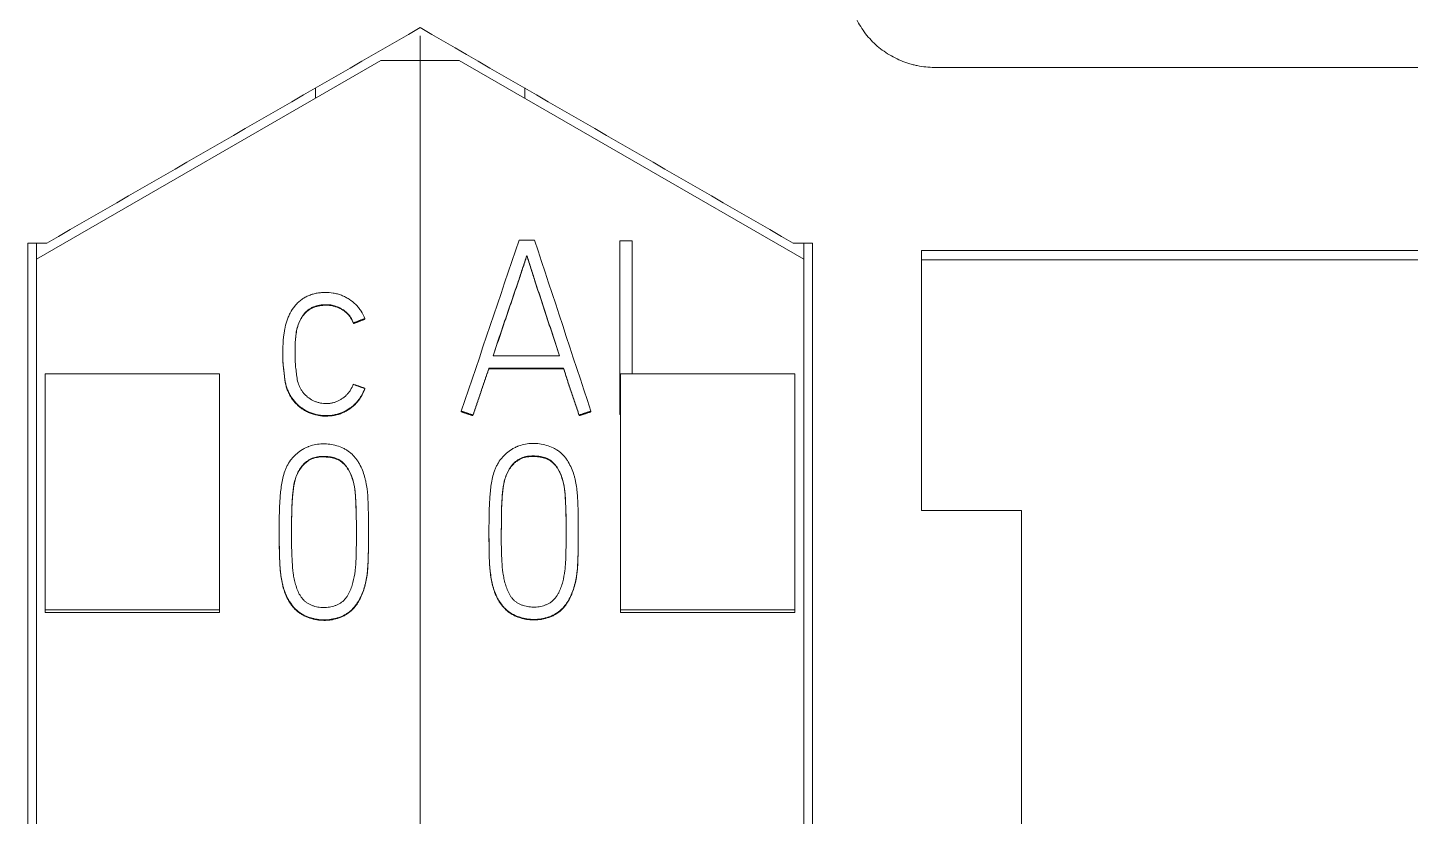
# Model space of a CAD drawing. Header units: millimetres. Extents: x 4137 to 6698, y 1400 to 3585.
# Drawn here: x 5454.95 to 5470.81, y 3351.79 to 3360.83 of the extents above; entities that cross this region are included whole.
import ezdxf

# ---------------------------------------------------------------- set-up
doc = ezdxf.new("R2010")
doc.units = ezdxf.units.MM
doc.layers.add('000-PI-Oprema', color=30, linetype='Continuous', lineweight=5)

msp = doc.modelspace()

# ---------------------------------------------------------------- linework, layer by layer
at = {"layer": '000-PI-Oprema', "color": 0, "linetype": 'ByBlock', "lineweight": 0}
for p, q in [((5459.448, 3360.739), (5459.448, 3360.459)), ((5459.448, 3360.739), (5459.448, 3360.459)), ((5455.048, 3358.178), (5458.998, 3360.459)), ((5459.448, 3360.459), (5458.998, 3360.459)), ((5459.448, 3360.459), (5459.448, 3247.041)), ((5459.898, 3360.459), (5459.448, 3360.459)), ((5459.448, 3360.459), (5459.448, 3247.041)), ((5459.898, 3360.459), (5463.848, 3358.178)), ((5465.347, 3360.378), (5488.348, 3360.378)), ((5458.248, 3360.026), (5458.248, 3360.143)), ((5460.648, 3360.026), (5460.648, 3360.143)), ((5454.948, 3358.364), (5455.169, 3358.364)), ((5455.169, 3358.364), (5454.948, 3358.364)), ((5455.048, 3358.364), (5455.048, 3358.178)), ((5460.584, 3358.398), (5460.762, 3358.398)), ((5461.741, 3356.406), (5461.741, 3358.39)), ((5461.741, 3358.39), (5461.88, 3358.39)), ((5461.88, 3358.39), (5461.88, 3356.864)), ((5463.948, 3358.364), (5463.726, 3358.364)), ((5463.948, 3358.364), (5463.726, 3358.364)), ((5463.848, 3358.364), (5463.848, 3358.178)), ((5465.198, 3355.298), (5465.198, 3358.278)), ((5473.348, 3358.278), (5465.198, 3358.278)), ((5455.048, 3249.363), (5455.048, 3358.178)), ((5460.673, 3358.222), (5460.673, 3358.215)), ((5463.848, 3358.178), (5463.848, 3249.363)), ((5473.348, 3358.172), (5465.198, 3358.172)), ((5458.815, 3357.498), (5458.815, 3357.492)), ((5458.685, 3357.448), (5458.685, 3357.442)), ((5457.875, 3357.119), (5457.875, 3357.113)), ((5460.285, 3357.071), (5461.048, 3357.071)), ((5455.148, 3354.161), (5455.148, 3356.864)), ((5455.148, 3356.864), (5457.148, 3356.864)), ((5457.148, 3354.161), (5457.148, 3356.864)), ((5460.238, 3356.93), (5460.238, 3356.924)), ((5461.095, 3356.93), (5460.238, 3356.93)), ((5460.238, 3356.924), (5461.095, 3356.924)), ((5461.095, 3356.93), (5461.095, 3356.924)), ((5461.748, 3354.161), (5461.748, 3356.864)), ((5463.748, 3356.864), (5461.748, 3356.864)), ((5463.748, 3354.161), (5463.748, 3356.864)), ((5458.815, 3356.698), (5458.815, 3356.692)), ((5459.921, 3356.436), (5459.921, 3356.43)), ((5460.055, 3356.392), (5460.055, 3356.386)), ((5461.272, 3356.392), (5461.272, 3356.386)), ((5461.408, 3356.436), (5461.408, 3356.43)), ((5461.741, 3356.406), (5461.741, 3356.4)), ((5461.748, 3356.406), (5461.741, 3356.406)), ((5461.741, 3356.4), (5461.748, 3356.4)), ((5466.348, 3355.298), (5465.198, 3355.298)), ((5457.833, 3355.065), (5457.833, 3355.059)), ((5458.857, 3355.017), (5458.857, 3355.023)), ((5460.238, 3355.07), (5460.238, 3355.064)), ((5461.262, 3355.022), (5461.262, 3355.028)), ((5455.148, 3354.127), (5455.148, 3354.161)), ((5455.148, 3354.161), (5457.148, 3354.161)), ((5457.148, 3354.127), (5457.148, 3354.161)), ((5461.748, 3354.127), (5461.748, 3354.161)), ((5463.748, 3354.161), (5461.748, 3354.161)), ((5463.748, 3354.127), (5463.748, 3354.161)), ((5455.148, 3354.127), (5457.148, 3354.127)), ((5463.748, 3354.127), (5461.748, 3354.127))]:
    msp.add_line(p, q, dxfattribs=at)
at = {"layer": '000-PI-Oprema', "color": 7, "linetype": 'Continuous', "lineweight": 13}
for centre, major_axis, ratio, start_param, end_param in [((5441.565, 3239.316), (337.753, 1006.406), 0.018824, 1.458513, 1.460476), ((5479.018, 3241.165), (-326.682, 998.393), 0.018302, 4.822113, 4.824092)]:
    msp.add_ellipse(centre, major_axis=major_axis, ratio=ratio, start_param=start_param, end_param=end_param, dxfattribs=at)
at = {"layer": '000-PI-Oprema', "color": 0, "linetype": 'ByBlock', "lineweight": 0}
for points, knots in [([(5464.348, 3361.378), (5464.348, 3361.312), (5464.354, 3361.248), (5464.374, 3361.152), (5464.382, 3361.121), (5464.401, 3361.058), (5464.412, 3361.027), (5464.449, 3360.937), (5464.48, 3360.879), (5464.533, 3360.798), (5464.553, 3360.771), (5464.594, 3360.72), (5464.616, 3360.696), (5464.685, 3360.626), (5464.735, 3360.585), (5464.817, 3360.531), (5464.846, 3360.514), (5464.904, 3360.483), (5464.963, 3360.455), (5465.024, 3360.432), (5465.071, 3360.418), (5465.087, 3360.413), (5465.119, 3360.405), (5465.135, 3360.402), (5465.216, 3360.385), (5465.281, 3360.378), (5465.347, 3360.378)], [0, 0, 0, 0, 0.125, 0.125, 0.1875, 0.1875, 0.25, 0.25, 0.375, 0.375, 0.4375, 0.4375, 0.5, 0.5, 0.625, 0.625, 0.6875, 0.6875, 0.75, 0.8125, 0.8125, 0.84375, 0.84375, 0.875, 0.875, 1, 1, 1, 1]), ([(5454.948, 3249.078), (5454.948, 3252.418), (5454.948, 3260.383), (5454.948, 3273.023), (5454.948, 3288.509), (5454.948, 3302.803), (5454.948, 3317.013), (5454.948, 3331.58), (5454.948, 3345.75), (5454.948, 3355.32), (5454.948, 3358.364)], [0, 0, 0, 0, 0.091483, 0.21812, 0.346206, 0.515858, 0.610111, 0.736264, 0.916066, 1, 1, 1, 1]), ([(5463.948, 3358.364), (5463.948, 3355.32), (5463.948, 3345.75), (5463.948, 3331.58), (5463.948, 3317.013), (5463.948, 3302.803), (5463.948, 3288.509), (5463.948, 3273.023), (5463.948, 3260.383), (5463.948, 3252.418), (5463.948, 3249.078)], [0, 0, 0, 0, 0.083934, 0.263736, 0.389889, 0.484142, 0.653794, 0.78188, 0.908517, 1, 1, 1, 1]), ([(5460.673, 3358.222), (5460.657, 3358.174), (5460.641, 3358.126), (5460.609, 3358.03), (5460.593, 3357.982), (5460.545, 3357.838), (5460.512, 3357.742), (5460.446, 3357.551), (5460.414, 3357.455), (5460.349, 3357.263), (5460.317, 3357.167), (5460.285, 3357.071)], [0, 0, 0, 0, 0.125, 0.125, 0.25, 0.25, 0.5, 0.5, 0.75, 0.75, 1, 1, 1, 1]), ([(5460.287, 3357.071), (5460.318, 3357.165), (5460.35, 3357.259), (5460.414, 3357.449), (5460.446, 3357.544), (5460.512, 3357.736), (5460.545, 3357.832), (5460.593, 3357.975), (5460.609, 3358.023), (5460.641, 3358.119), (5460.657, 3358.168), (5460.673, 3358.215)], [0, 0, 0, 0, 0.245947, 0.245947, 0.497298, 0.497298, 0.748649, 0.748649, 0.874324, 0.874324, 1, 1, 1, 1]), ([(5461.048, 3357.071), (5461.017, 3357.167), (5460.986, 3357.263), (5460.923, 3357.455), (5460.891, 3357.55), (5460.828, 3357.742), (5460.797, 3357.838), (5460.75, 3357.982), (5460.735, 3358.03), (5460.704, 3358.126), (5460.689, 3358.174), (5460.673, 3358.222)], [0, 0, 0, 0, 0.25, 0.25, 0.5, 0.5, 0.75, 0.75, 0.875, 0.875, 1, 1, 1, 1]), ([(5460.673, 3358.215), (5460.689, 3358.168), (5460.704, 3358.12), (5460.735, 3358.024), (5460.75, 3357.976), (5460.797, 3357.832), (5460.828, 3357.736), (5460.891, 3357.544), (5460.923, 3357.449), (5460.985, 3357.259), (5461.016, 3357.165), (5461.046, 3357.071)], [0, 0, 0, 0, 0.125676, 0.125676, 0.251351, 0.251351, 0.502702, 0.502702, 0.754053, 0.754053, 1, 1, 1, 1]), ([(5458.815, 3357.498), (5458.804, 3357.528), (5458.789, 3357.557), (5458.763, 3357.598), (5458.753, 3357.611), (5458.738, 3357.63), (5458.732, 3357.637), (5458.721, 3357.649), (5458.716, 3357.655), (5458.687, 3357.683), (5458.661, 3357.703), (5458.62, 3357.73), (5458.606, 3357.738), (5458.577, 3357.753), (5458.562, 3357.76), (5458.532, 3357.771), (5458.516, 3357.777), (5458.485, 3357.785), (5458.469, 3357.789), (5458.42, 3357.797), (5458.388, 3357.799), (5458.339, 3357.798), (5458.323, 3357.797), (5458.29, 3357.793), (5458.274, 3357.791), (5458.242, 3357.785), (5458.226, 3357.781), (5458.195, 3357.772), (5458.18, 3357.766), (5458.15, 3357.753), (5458.135, 3357.745), (5458.107, 3357.729), (5458.094, 3357.719), (5458.068, 3357.7), (5458.056, 3357.689), (5458.038, 3357.672), (5458.032, 3357.667), (5458.021, 3357.655), (5458.016, 3357.648), (5457.99, 3357.617), (5457.972, 3357.589), (5457.949, 3357.546), (5457.943, 3357.531), (5457.93, 3357.501), (5457.924, 3357.486), (5457.91, 3357.439), (5457.902, 3357.408), (5457.893, 3357.36), (5457.891, 3357.344), (5457.886, 3357.312), (5457.884, 3357.296), (5457.879, 3357.247), (5457.877, 3357.215), (5457.875, 3357.167), (5457.875, 3357.151), (5457.875, 3357.118), (5457.875, 3357.102), (5457.875, 3357.07), (5457.875, 3357.054), (5457.875, 3357.022), (5457.875, 3357.006), (5457.878, 3356.974), (5457.879, 3356.958), (5457.883, 3356.925), (5457.885, 3356.909), (5457.889, 3356.877), (5457.891, 3356.861), (5457.894, 3356.829), (5457.896, 3356.813), (5457.901, 3356.781), (5457.904, 3356.765), (5457.911, 3356.734), (5457.915, 3356.718), (5457.926, 3356.688), (5457.932, 3356.673), (5457.945, 3356.644), (5457.953, 3356.629), (5457.969, 3356.601), (5457.978, 3356.588), (5457.997, 3356.562), (5458.008, 3356.55), (5458.024, 3356.532), (5458.029, 3356.526), (5458.041, 3356.514), (5458.047, 3356.509), (5458.065, 3356.493), (5458.078, 3356.483), (5458.118, 3356.455), (5458.146, 3356.439), (5458.191, 3356.419), (5458.206, 3356.414), (5458.237, 3356.404), (5458.253, 3356.4), (5458.285, 3356.393), (5458.301, 3356.391), (5458.325, 3356.388), (5458.333, 3356.387), (5458.35, 3356.386), (5458.358, 3356.386), (5458.398, 3356.386), (5458.431, 3356.388), (5458.471, 3356.396), (5458.479, 3356.398), (5458.494, 3356.402), (5458.502, 3356.404), (5458.526, 3356.411), (5458.541, 3356.416), (5458.586, 3356.435), (5458.614, 3356.451), (5458.654, 3356.479), (5458.667, 3356.489), (5458.692, 3356.51), (5458.715, 3356.532), (5458.736, 3356.557), (5458.756, 3356.583), (5458.765, 3356.596), (5458.79, 3356.638), (5458.804, 3356.667), (5458.815, 3356.698)], [0, 0, 0, 0, 0.03125, 0.03125, 0.046875, 0.046875, 0.054687, 0.054687, 0.0625, 0.0625, 0.09375, 0.09375, 0.109375, 0.109375, 0.125, 0.125, 0.140625, 0.140625, 0.15625, 0.15625, 0.1875, 0.1875, 0.203125, 0.203125, 0.21875, 0.21875, 0.234375, 0.234375, 0.25, 0.25, 0.265625, 0.265625, 0.28125, 0.28125, 0.296875, 0.296875, 0.304687, 0.304687, 0.3125, 0.3125, 0.34375, 0.34375, 0.359375, 0.359375, 0.375, 0.375, 0.40625, 0.40625, 0.421875, 0.421875, 0.4375, 0.4375, 0.46875, 0.46875, 0.484375, 0.484375, 0.5, 0.5, 0.515625, 0.515625, 0.53125, 0.53125, 0.546875, 0.546875, 0.5625, 0.5625, 0.578125, 0.578125, 0.59375, 0.59375, 0.609375, 0.609375, 0.625, 0.625, 0.640625, 0.640625, 0.65625, 0.65625, 0.671875, 0.671875, 0.6875, 0.6875, 0.695313, 0.695313, 0.703125, 0.703125, 0.71875, 0.71875, 0.75, 0.75, 0.765625, 0.765625, 0.78125, 0.78125, 0.796875, 0.796875, 0.804688, 0.804688, 0.8125, 0.8125, 0.84375, 0.84375, 0.851563, 0.851563, 0.859375, 0.859375, 0.875, 0.875, 0.90625, 0.90625, 0.921875, 0.921875, 0.9375, 0.953125, 0.953125, 0.96875, 0.96875, 1, 1, 1, 1]), ([(5458.682, 3356.745), (5458.674, 3356.722), (5458.663, 3356.7), (5458.644, 3356.669), (5458.637, 3356.659), (5458.622, 3356.64), (5458.614, 3356.631), (5458.588, 3356.605), (5458.569, 3356.59), (5458.539, 3356.57), (5458.528, 3356.564), (5458.507, 3356.553), (5458.495, 3356.548), (5458.473, 3356.54), (5458.461, 3356.536), (5458.438, 3356.531), (5458.425, 3356.528), (5458.389, 3356.524), (5458.365, 3356.523), (5458.329, 3356.526), (5458.316, 3356.528), (5458.293, 3356.533), (5458.281, 3356.536), (5458.258, 3356.543), (5458.246, 3356.547), (5458.224, 3356.557), (5458.213, 3356.562), (5458.181, 3356.581), (5458.162, 3356.595), (5458.135, 3356.619), (5458.126, 3356.628), (5458.11, 3356.646), (5458.103, 3356.656), (5458.089, 3356.676), (5458.083, 3356.686), (5458.071, 3356.707), (5458.066, 3356.718), (5458.051, 3356.752), (5458.045, 3356.775), (5458.038, 3356.81), (5458.036, 3356.822), (5458.033, 3356.846), (5458.032, 3356.858), (5458.029, 3356.883), (5458.028, 3356.895), (5458.025, 3356.919), (5458.023, 3356.931), (5458.02, 3356.955), (5458.019, 3356.967), (5458.017, 3356.991), (5458.017, 3357.003), (5458.016, 3357.027), (5458.015, 3357.04), (5458.014, 3357.064), (5458.014, 3357.076), (5458.014, 3357.113), (5458.014, 3357.137), (5458.015, 3357.185), (5458.016, 3357.21), (5458.019, 3357.258), (5458.021, 3357.282), (5458.027, 3357.331), (5458.03, 3357.355), (5458.041, 3357.402), (5458.048, 3357.425), (5458.061, 3357.459), (5458.066, 3357.47), (5458.077, 3357.492), (5458.089, 3357.513), (5458.103, 3357.533), (5458.118, 3357.552), (5458.126, 3357.562), (5458.152, 3357.587), (5458.171, 3357.602), (5458.197, 3357.618), (5458.202, 3357.621), (5458.213, 3357.627), (5458.219, 3357.629), (5458.236, 3357.636), (5458.248, 3357.64), (5458.271, 3357.647), (5458.283, 3357.649), (5458.307, 3357.654), (5458.32, 3357.655), (5458.356, 3357.658), (5458.381, 3357.659), (5458.417, 3357.655), (5458.429, 3357.654), (5458.453, 3357.648), (5458.465, 3357.645), (5458.489, 3357.637), (5458.5, 3357.633), (5458.523, 3357.623), (5458.534, 3357.618), (5458.555, 3357.606), (5458.566, 3357.6), (5458.586, 3357.585), (5458.595, 3357.578), (5458.614, 3357.562), (5458.622, 3357.553), (5458.638, 3357.534), (5458.645, 3357.524), (5458.665, 3357.493), (5458.676, 3357.471), (5458.685, 3357.448)], [0, 0, 0, 0, 0.03125, 0.03125, 0.046875, 0.046875, 0.0625, 0.0625, 0.09375, 0.09375, 0.109375, 0.109375, 0.125, 0.125, 0.140625, 0.140625, 0.15625, 0.15625, 0.1875, 0.1875, 0.203125, 0.203125, 0.21875, 0.21875, 0.234375, 0.234375, 0.25, 0.25, 0.28125, 0.28125, 0.296875, 0.296875, 0.3125, 0.3125, 0.328125, 0.328125, 0.34375, 0.34375, 0.375, 0.375, 0.390625, 0.390625, 0.40625, 0.40625, 0.421875, 0.421875, 0.4375, 0.4375, 0.453125, 0.453125, 0.46875, 0.46875, 0.484375, 0.484375, 0.5, 0.5, 0.53125, 0.53125, 0.5625, 0.5625, 0.59375, 0.59375, 0.625, 0.625, 0.65625, 0.65625, 0.671875, 0.671875, 0.6875, 0.703125, 0.703125, 0.71875, 0.71875, 0.75, 0.75, 0.757812, 0.757812, 0.765625, 0.765625, 0.78125, 0.78125, 0.796875, 0.796875, 0.8125, 0.8125, 0.84375, 0.84375, 0.859375, 0.859375, 0.875, 0.875, 0.890625, 0.890625, 0.90625, 0.90625, 0.921875, 0.921875, 0.9375, 0.9375, 0.953125, 0.953125, 0.96875, 0.96875, 1, 1, 1, 1]), ([(5458.685, 3357.442), (5458.676, 3357.465), (5458.665, 3357.487), (5458.646, 3357.517), (5458.638, 3357.527), (5458.623, 3357.546), (5458.614, 3357.555), (5458.587, 3357.579), (5458.567, 3357.593), (5458.525, 3357.617), (5458.502, 3357.626), (5458.468, 3357.638), (5458.456, 3357.641), (5458.432, 3357.647), (5458.42, 3357.649), (5458.396, 3357.651), (5458.384, 3357.652), (5458.359, 3357.652), (5458.347, 3357.651), (5458.323, 3357.649), (5458.31, 3357.648), (5458.286, 3357.644), (5458.274, 3357.641), (5458.251, 3357.635), (5458.239, 3357.631), (5458.217, 3357.622), (5458.205, 3357.617), (5458.174, 3357.598), (5458.154, 3357.583), (5458.128, 3357.558), (5458.12, 3357.549), (5458.105, 3357.53), (5458.098, 3357.52), (5458.085, 3357.499), (5458.079, 3357.489), (5458.068, 3357.467), (5458.063, 3357.456), (5458.049, 3357.422), (5458.042, 3357.399), (5458.031, 3357.352), (5458.027, 3357.328), (5458.021, 3357.28), (5458.019, 3357.255), (5458.016, 3357.207), (5458.015, 3357.183), (5458.014, 3357.143), (5458.014, 3357.127), (5458.014, 3357.112)], [0, 0, 0, 0, 0.063877, 0.063877, 0.095816, 0.095816, 0.127755, 0.127755, 0.191632, 0.191632, 0.255509, 0.255509, 0.287448, 0.287448, 0.319387, 0.319387, 0.351325, 0.351325, 0.383264, 0.383264, 0.415203, 0.415203, 0.447141, 0.447141, 0.47908, 0.47908, 0.511019, 0.511019, 0.574896, 0.574896, 0.606835, 0.606835, 0.638774, 0.638774, 0.670712, 0.670712, 0.702651, 0.702651, 0.766528, 0.766528, 0.830406, 0.830406, 0.894283, 0.894283, 0.95816, 0.95816, 1, 1, 1, 1]), ([(5458.815, 3356.692), (5458.804, 3356.661), (5458.79, 3356.632), (5458.765, 3356.591), (5458.756, 3356.577), (5458.742, 3356.558), (5458.737, 3356.551), (5458.726, 3356.539), (5458.721, 3356.533), (5458.693, 3356.503), (5458.669, 3356.483), (5458.629, 3356.455), (5458.615, 3356.446), (5458.587, 3356.43), (5458.572, 3356.423), (5458.542, 3356.411), (5458.527, 3356.405), (5458.496, 3356.396), (5458.481, 3356.392), (5458.432, 3356.382), (5458.4, 3356.38), (5458.352, 3356.38), (5458.335, 3356.381), (5458.303, 3356.384), (5458.287, 3356.387), (5458.239, 3356.397), (5458.208, 3356.406), (5458.163, 3356.425), (5458.149, 3356.432), (5458.12, 3356.448), (5458.107, 3356.456), (5458.08, 3356.475), (5458.061, 3356.49), (5458.043, 3356.506), (5458.032, 3356.517), (5458.026, 3356.523), (5458.01, 3356.541), (5457.999, 3356.554), (5457.98, 3356.579), (5457.971, 3356.593), (5457.954, 3356.62), (5457.947, 3356.635), (5457.933, 3356.664), (5457.927, 3356.679), (5457.916, 3356.709), (5457.912, 3356.725), (5457.904, 3356.756), (5457.901, 3356.772), (5457.896, 3356.804), (5457.895, 3356.82), (5457.891, 3356.852), (5457.89, 3356.868), (5457.886, 3356.9), (5457.884, 3356.916), (5457.88, 3356.949), (5457.878, 3356.965), (5457.876, 3356.997), (5457.875, 3357.013), (5457.875, 3357.045), (5457.875, 3357.061), (5457.875, 3357.089), (5457.875, 3357.101), (5457.875, 3357.113)], [0, 0, 0, 0, 0.061089, 0.061089, 0.091634, 0.091634, 0.106906, 0.106906, 0.122178, 0.122178, 0.183268, 0.183268, 0.213812, 0.213812, 0.244357, 0.244357, 0.274901, 0.274901, 0.305446, 0.305446, 0.366535, 0.366535, 0.39708, 0.39708, 0.427625, 0.427625, 0.488714, 0.488714, 0.519258, 0.519258, 0.549803, 0.549803, 0.580348, 0.59562, 0.59562, 0.610892, 0.610892, 0.641437, 0.641437, 0.671981, 0.671981, 0.702526, 0.702526, 0.733071, 0.733071, 0.763615, 0.763615, 0.79416, 0.79416, 0.824704, 0.824704, 0.855249, 0.855249, 0.885794, 0.885794, 0.916338, 0.916338, 0.946883, 0.946883, 0.977428, 0.977428, 1, 1, 1, 1]), ([(5461.272, 3356.392), (5461.265, 3356.415), (5461.258, 3356.437), (5461.243, 3356.482), (5461.236, 3356.504), (5461.22, 3356.549), (5461.212, 3356.571), (5461.197, 3356.616), (5461.189, 3356.638), (5461.167, 3356.706), (5461.152, 3356.75), (5461.123, 3356.84), (5461.109, 3356.885), (5461.095, 3356.93)], [0, 0, 0, 0, 0.125, 0.125, 0.25, 0.25, 0.375, 0.375, 0.5, 0.5, 0.75, 0.75, 1, 1, 1, 1]), ([(5461.095, 3356.924), (5461.109, 3356.879), (5461.123, 3356.834), (5461.152, 3356.744), (5461.167, 3356.699), (5461.189, 3356.632), (5461.197, 3356.61), (5461.212, 3356.565), (5461.22, 3356.543), (5461.236, 3356.498), (5461.243, 3356.476), (5461.258, 3356.431), (5461.265, 3356.409), (5461.272, 3356.386)], [0, 0, 0, 0, 0.25, 0.25, 0.5, 0.5, 0.625, 0.625, 0.75, 0.75, 0.875, 0.875, 1, 1, 1, 1]), ([(5458.174, 3356.033), (5458.2, 3356.043), (5458.226, 3356.049), (5458.278, 3356.059), (5458.305, 3356.062), (5458.36, 3356.062), (5458.387, 3356.061), (5458.44, 3356.053), (5458.466, 3356.048), (5458.518, 3356.032), (5458.544, 3356.023), (5458.58, 3356.006), (5458.592, 3355.999), (5458.615, 3355.985), (5458.626, 3355.978), (5458.659, 3355.953), (5458.678, 3355.935), (5458.704, 3355.905), (5458.713, 3355.894), (5458.728, 3355.872), (5458.736, 3355.861), (5458.757, 3355.826), (5458.769, 3355.803), (5458.79, 3355.754), (5458.799, 3355.729), (5458.811, 3355.69), (5458.814, 3355.677), (5458.821, 3355.651), (5458.83, 3355.612), (5458.845, 3355.521), (5458.85, 3355.442), (5458.854, 3355.337), (5458.856, 3355.284), (5458.857, 3355.178), (5458.857, 3355.125), (5458.857, 3355.02), (5458.857, 3354.914), (5458.855, 3354.808), (5458.852, 3354.703), (5458.85, 3354.65), (5458.839, 3354.545), (5458.83, 3354.493), (5458.813, 3354.428), (5458.809, 3354.415), (5458.801, 3354.389), (5458.796, 3354.376), (5458.782, 3354.339), (5458.772, 3354.314), (5458.753, 3354.278), (5458.746, 3354.266), (5458.732, 3354.243), (5458.725, 3354.232), (5458.702, 3354.199), (5458.684, 3354.179), (5458.655, 3354.151), (5458.645, 3354.142), (5458.623, 3354.126), (5458.612, 3354.118), (5458.578, 3354.097), (5458.553, 3354.085), (5458.515, 3354.071), (5458.502, 3354.067), (5458.476, 3354.06), (5458.463, 3354.057), (5458.423, 3354.049), (5458.396, 3354.046), (5458.342, 3354.044), (5458.315, 3354.045), (5458.261, 3354.051), (5458.235, 3354.056), (5458.196, 3354.067), (5458.183, 3354.071), (5458.157, 3354.08), (5458.144, 3354.085), (5458.108, 3354.102), (5458.084, 3354.116), (5458.051, 3354.14), (5458.041, 3354.148), (5458.021, 3354.167), (5458.011, 3354.176), (5457.984, 3354.206), (5457.968, 3354.228), (5457.946, 3354.262), (5457.939, 3354.274), (5457.926, 3354.297), (5457.92, 3354.309), (5457.904, 3354.346), (5457.894, 3354.371), (5457.882, 3354.41), (5457.879, 3354.423), (5457.872, 3354.449), (5457.869, 3354.462), (5457.861, 3354.502), (5457.856, 3354.528), (5457.838, 3354.66), (5457.836, 3354.767), (5457.834, 3354.927), (5457.833, 3354.98), (5457.833, 3355.087), (5457.833, 3355.14), (5457.834, 3355.247), (5457.836, 3355.3), (5457.84, 3355.407), (5457.844, 3355.46), (5457.855, 3355.565), (5457.862, 3355.618), (5457.88, 3355.696), (5457.888, 3355.722), (5457.902, 3355.761), (5457.907, 3355.774), (5457.918, 3355.799), (5457.924, 3355.811), (5457.944, 3355.846), (5457.959, 3355.869), (5457.985, 3355.901), (5457.994, 3355.911), (5458.013, 3355.931), (5458.023, 3355.94), (5458.054, 3355.967), (5458.076, 3355.983), (5458.111, 3356.004), (5458.124, 3356.011), (5458.142, 3356.02), (5458.152, 3356.024), (5458.161, 3356.028), (5458.168, 3356.031), (5458.171, 3356.032), (5458.174, 3356.033)], [0, 0, 0, 0, 0.015625, 0.015625, 0.03125, 0.03125, 0.046875, 0.046875, 0.0625, 0.0625, 0.078125, 0.078125, 0.085938, 0.085938, 0.09375, 0.09375, 0.109375, 0.109375, 0.117188, 0.117188, 0.125, 0.125, 0.140625, 0.140625, 0.15625, 0.15625, 0.164063, 0.164063, 0.171875, 0.1875, 0.21875, 0.21875, 0.25, 0.25, 0.28125, 0.28125, 0.3125, 0.34375, 0.34375, 0.375, 0.375, 0.40625, 0.40625, 0.414063, 0.414063, 0.421875, 0.421875, 0.4375, 0.4375, 0.445313, 0.445313, 0.453125, 0.453125, 0.46875, 0.46875, 0.476563, 0.476563, 0.484375, 0.484375, 0.5, 0.5, 0.507813, 0.507813, 0.515625, 0.515625, 0.53125, 0.53125, 0.546875, 0.546875, 0.5625, 0.5625, 0.570313, 0.570313, 0.578125, 0.578125, 0.59375, 0.59375, 0.601563, 0.601563, 0.609375, 0.609375, 0.625, 0.625, 0.632813, 0.632813, 0.640625, 0.640625, 0.65625, 0.65625, 0.664063, 0.664063, 0.671875, 0.671875, 0.6875, 0.6875, 0.75, 0.75, 0.78125, 0.78125, 0.8125, 0.8125, 0.84375, 0.84375, 0.875, 0.875, 0.90625, 0.90625, 0.921875, 0.921875, 0.929688, 0.929688, 0.9375, 0.9375, 0.953125, 0.953125, 0.960938, 0.960938, 0.96875, 0.96875, 0.984375, 0.984375, 0.992188, 0.992188, 0.996094, 0.998047, 0.998047, 1, 1, 1, 1]), ([(5460.58, 3356.038), (5460.605, 3356.048), (5460.631, 3356.055), (5460.684, 3356.064), (5460.711, 3356.067), (5460.765, 3356.067), (5460.792, 3356.066), (5460.845, 3356.058), (5460.872, 3356.053), (5460.924, 3356.037), (5460.949, 3356.028), (5460.985, 3356.011), (5460.997, 3356.004), (5461.02, 3355.99), (5461.032, 3355.983), (5461.064, 3355.958), (5461.083, 3355.94), (5461.11, 3355.91), (5461.118, 3355.899), (5461.134, 3355.877), (5461.141, 3355.866), (5461.162, 3355.831), (5461.174, 3355.808), (5461.195, 3355.759), (5461.205, 3355.734), (5461.216, 3355.695), (5461.22, 3355.682), (5461.226, 3355.656), (5461.235, 3355.617), (5461.25, 3355.526), (5461.255, 3355.447), (5461.26, 3355.342), (5461.261, 3355.289), (5461.262, 3355.183), (5461.262, 3355.13), (5461.262, 3355.025), (5461.262, 3354.919), (5461.261, 3354.813), (5461.258, 3354.708), (5461.255, 3354.655), (5461.244, 3354.55), (5461.235, 3354.498), (5461.218, 3354.433), (5461.214, 3354.42), (5461.206, 3354.394), (5461.202, 3354.382), (5461.188, 3354.344), (5461.177, 3354.319), (5461.158, 3354.283), (5461.152, 3354.271), (5461.138, 3354.248), (5461.13, 3354.237), (5461.107, 3354.204), (5461.09, 3354.184), (5461.061, 3354.156), (5461.05, 3354.147), (5461.029, 3354.131), (5461.018, 3354.123), (5460.983, 3354.102), (5460.959, 3354.09), (5460.921, 3354.076), (5460.908, 3354.072), (5460.881, 3354.065), (5460.868, 3354.062), (5460.829, 3354.054), (5460.802, 3354.051), (5460.748, 3354.049), (5460.72, 3354.05), (5460.666, 3354.056), (5460.64, 3354.061), (5460.601, 3354.072), (5460.588, 3354.076), (5460.563, 3354.085), (5460.55, 3354.09), (5460.513, 3354.107), (5460.49, 3354.121), (5460.457, 3354.145), (5460.446, 3354.153), (5460.426, 3354.172), (5460.417, 3354.181), (5460.389, 3354.211), (5460.373, 3354.233), (5460.351, 3354.267), (5460.344, 3354.279), (5460.332, 3354.302), (5460.326, 3354.315), (5460.309, 3354.351), (5460.3, 3354.376), (5460.288, 3354.415), (5460.284, 3354.428), (5460.277, 3354.454), (5460.274, 3354.467), (5460.266, 3354.507), (5460.262, 3354.533), (5460.244, 3354.665), (5460.241, 3354.772), (5460.239, 3354.932), (5460.239, 3354.985), (5460.238, 3355.092), (5460.239, 3355.145), (5460.24, 3355.252), (5460.241, 3355.305), (5460.246, 3355.412), (5460.249, 3355.465), (5460.26, 3355.57), (5460.268, 3355.623), (5460.286, 3355.701), (5460.293, 3355.727), (5460.307, 3355.766), (5460.312, 3355.779), (5460.323, 3355.804), (5460.329, 3355.816), (5460.349, 3355.851), (5460.364, 3355.874), (5460.39, 3355.906), (5460.4, 3355.916), (5460.419, 3355.936), (5460.428, 3355.945), (5460.459, 3355.972), (5460.481, 3355.988), (5460.517, 3356.009), (5460.529, 3356.016), (5460.548, 3356.025), (5460.557, 3356.029), (5460.567, 3356.033), (5460.573, 3356.036), (5460.576, 3356.037), (5460.58, 3356.038)], [0, 0, 0, 0, 0.015625, 0.015625, 0.03125, 0.03125, 0.046875, 0.046875, 0.0625, 0.0625, 0.078125, 0.078125, 0.085937, 0.085937, 0.09375, 0.09375, 0.109375, 0.109375, 0.117187, 0.117187, 0.125, 0.125, 0.140625, 0.140625, 0.15625, 0.15625, 0.164062, 0.164062, 0.171875, 0.1875, 0.21875, 0.21875, 0.25, 0.25, 0.28125, 0.28125, 0.3125, 0.34375, 0.34375, 0.375, 0.375, 0.40625, 0.40625, 0.414062, 0.414062, 0.421875, 0.421875, 0.4375, 0.4375, 0.445312, 0.445312, 0.453125, 0.453125, 0.46875, 0.46875, 0.476562, 0.476562, 0.484375, 0.484375, 0.5, 0.5, 0.507812, 0.507812, 0.515625, 0.515625, 0.53125, 0.53125, 0.546875, 0.546875, 0.5625, 0.5625, 0.570312, 0.570312, 0.578125, 0.578125, 0.59375, 0.59375, 0.601562, 0.601562, 0.609375, 0.609375, 0.625, 0.625, 0.632812, 0.632812, 0.640625, 0.640625, 0.65625, 0.65625, 0.664062, 0.664062, 0.671875, 0.671875, 0.6875, 0.6875, 0.75, 0.75, 0.78125, 0.78125, 0.8125, 0.8125, 0.84375, 0.84375, 0.875, 0.875, 0.90625, 0.90625, 0.921875, 0.921875, 0.929687, 0.929687, 0.9375, 0.9375, 0.953125, 0.953125, 0.960937, 0.960937, 0.96875, 0.96875, 0.984375, 0.984375, 0.992187, 0.992187, 0.996094, 0.998047, 0.998047, 1, 1, 1, 1]), ([(5458.517, 3355.881), (5458.537, 3355.87), (5458.555, 3355.856), (5458.587, 3355.825), (5458.601, 3355.807), (5458.626, 3355.77), (5458.637, 3355.751), (5458.656, 3355.711), (5458.665, 3355.69), (5458.686, 3355.627), (5458.695, 3355.583), (5458.703, 3355.517), (5458.705, 3355.495), (5458.708, 3355.451), (5458.71, 3355.428), (5458.715, 3355.317), (5458.717, 3355.228), (5458.719, 3355.05), (5458.718, 3354.961), (5458.717, 3354.827), (5458.716, 3354.761), (5458.712, 3354.694), (5458.708, 3354.649), (5458.706, 3354.627), (5458.698, 3354.561), (5458.69, 3354.517), (5458.673, 3354.453), (5458.667, 3354.432), (5458.652, 3354.389), (5458.643, 3354.369), (5458.627, 3354.339), (5458.622, 3354.329), (5458.61, 3354.31), (5458.603, 3354.301), (5458.582, 3354.275), (5458.567, 3354.259), (5458.539, 3354.239), (5458.53, 3354.233), (5458.51, 3354.222), (5458.5, 3354.217), (5458.48, 3354.209), (5458.469, 3354.205), (5458.447, 3354.198), (5458.436, 3354.195), (5458.404, 3354.189), (5458.381, 3354.186), (5458.348, 3354.185), (5458.336, 3354.185), (5458.314, 3354.186), (5458.303, 3354.187), (5458.27, 3354.192), (5458.248, 3354.196), (5458.216, 3354.207), (5458.205, 3354.211), (5458.184, 3354.22), (5458.165, 3354.23), (5458.146, 3354.243), (5458.128, 3354.256), (5458.12, 3354.264), (5458.104, 3354.28), (5458.097, 3354.289), (5458.084, 3354.306), (5458.077, 3354.316), (5458.06, 3354.345), (5458.051, 3354.365), (5458.034, 3354.406), (5458.027, 3354.427), (5458.015, 3354.47), (5458.009, 3354.492), (5458, 3354.535), (5457.989, 3354.6), (5457.984, 3354.666), (5457.976, 3354.797), (5457.975, 3354.885), (5457.975, 3355.016), (5457.975, 3355.06), (5457.975, 3355.148), (5457.975, 3355.192), (5457.977, 3355.28), (5457.978, 3355.324), (5457.982, 3355.412), (5457.985, 3355.456), (5457.993, 3355.543), (5457.999, 3355.587), (5458.012, 3355.64), (5458.015, 3355.651), (5458.021, 3355.672), (5458.024, 3355.682), (5458.036, 3355.713), (5458.045, 3355.733), (5458.067, 3355.771), (5458.079, 3355.79), (5458.107, 3355.824), (5458.122, 3355.84), (5458.148, 3355.861), (5458.157, 3355.868), (5458.175, 3355.88), (5458.185, 3355.885), (5458.204, 3355.895), (5458.215, 3355.899), (5458.236, 3355.906), (5458.247, 3355.909), (5458.279, 3355.916), (5458.301, 3355.918), (5458.334, 3355.919), (5458.345, 3355.919), (5458.368, 3355.918), (5458.379, 3355.917), (5458.412, 3355.914), (5458.433, 3355.91), (5458.466, 3355.902), (5458.476, 3355.899), (5458.492, 3355.893), (5458.5, 3355.889), (5458.507, 3355.886), (5458.512, 3355.883), (5458.515, 3355.882), (5458.517, 3355.881)], [0, 0, 0, 0, 0.015625, 0.015625, 0.03125, 0.03125, 0.046875, 0.046875, 0.0625, 0.0625, 0.09375, 0.09375, 0.109375, 0.109375, 0.125, 0.125, 0.1875, 0.1875, 0.25, 0.25, 0.28125, 0.296875, 0.296875, 0.3125, 0.3125, 0.34375, 0.34375, 0.359375, 0.359375, 0.375, 0.375, 0.382813, 0.382813, 0.390625, 0.390625, 0.40625, 0.40625, 0.414063, 0.414063, 0.421875, 0.421875, 0.429688, 0.429688, 0.4375, 0.4375, 0.453125, 0.453125, 0.460938, 0.460938, 0.46875, 0.46875, 0.484375, 0.484375, 0.492188, 0.492188, 0.5, 0.507813, 0.507813, 0.515625, 0.515625, 0.523438, 0.523438, 0.53125, 0.53125, 0.546875, 0.546875, 0.5625, 0.5625, 0.578125, 0.578125, 0.59375, 0.625, 0.625, 0.6875, 0.6875, 0.71875, 0.71875, 0.75, 0.75, 0.78125, 0.78125, 0.8125, 0.8125, 0.84375, 0.84375, 0.851562, 0.851562, 0.859375, 0.859375, 0.875, 0.875, 0.890625, 0.890625, 0.90625, 0.90625, 0.914062, 0.914062, 0.921875, 0.921875, 0.929687, 0.929687, 0.9375, 0.9375, 0.953125, 0.953125, 0.960937, 0.960937, 0.96875, 0.96875, 0.984375, 0.984375, 0.992187, 0.992187, 0.996094, 0.998047, 0.998047, 1, 1, 1, 1]), ([(5458.517, 3355.875), (5458.497, 3355.885), (5458.476, 3355.893), (5458.444, 3355.901), (5458.433, 3355.904), (5458.411, 3355.907), (5458.4, 3355.909), (5458.366, 3355.912), (5458.344, 3355.913), (5458.3, 3355.912), (5458.278, 3355.909), (5458.245, 3355.902), (5458.234, 3355.899), (5458.212, 3355.892), (5458.202, 3355.888), (5458.182, 3355.878), (5458.172, 3355.872), (5458.154, 3355.859), (5458.145, 3355.852), (5458.128, 3355.838), (5458.12, 3355.83), (5458.104, 3355.814), (5458.097, 3355.805), (5458.076, 3355.779), (5458.064, 3355.76), (5458.048, 3355.731), (5458.043, 3355.721), (5458.034, 3355.701), (5458.029, 3355.69), (5458.018, 3355.658), (5458.012, 3355.637), (5457.998, 3355.572), (5457.992, 3355.528), (5457.984, 3355.44), (5457.981, 3355.396), (5457.977, 3355.307), (5457.976, 3355.263), (5457.975, 3355.174), (5457.975, 3355.13), (5457.975, 3355.047), (5457.975, 3355.008), (5457.975, 3354.97)], [0, 0, 0, 0, 0.050638, 0.050638, 0.075957, 0.075957, 0.101276, 0.101276, 0.151914, 0.151914, 0.202552, 0.202552, 0.227871, 0.227871, 0.25319, 0.25319, 0.278509, 0.278509, 0.303828, 0.303828, 0.329147, 0.329147, 0.354466, 0.354466, 0.405104, 0.405104, 0.430423, 0.430423, 0.455742, 0.455742, 0.50638, 0.50638, 0.607656, 0.607656, 0.708933, 0.708933, 0.810209, 0.810209, 0.911485, 0.911485, 1, 1, 1, 1]), ([(5460.922, 3355.886), (5460.942, 3355.875), (5460.96, 3355.861), (5460.992, 3355.83), (5461.006, 3355.812), (5461.032, 3355.775), (5461.042, 3355.756), (5461.062, 3355.716), (5461.07, 3355.695), (5461.091, 3355.632), (5461.1, 3355.588), (5461.109, 3355.522), (5461.111, 3355.5), (5461.114, 3355.456), (5461.115, 3355.433), (5461.12, 3355.322), (5461.123, 3355.233), (5461.124, 3355.055), (5461.123, 3354.966), (5461.122, 3354.832), (5461.121, 3354.766), (5461.117, 3354.699), (5461.114, 3354.654), (5461.112, 3354.632), (5461.103, 3354.566), (5461.095, 3354.522), (5461.079, 3354.458), (5461.072, 3354.437), (5461.057, 3354.394), (5461.048, 3354.374), (5461.033, 3354.344), (5461.027, 3354.334), (5461.015, 3354.316), (5461.009, 3354.306), (5460.988, 3354.28), (5460.972, 3354.264), (5460.945, 3354.244), (5460.935, 3354.238), (5460.916, 3354.227), (5460.906, 3354.222), (5460.885, 3354.214), (5460.874, 3354.21), (5460.853, 3354.203), (5460.842, 3354.2), (5460.809, 3354.194), (5460.787, 3354.191), (5460.753, 3354.19), (5460.742, 3354.19), (5460.719, 3354.191), (5460.708, 3354.192), (5460.675, 3354.197), (5460.653, 3354.201), (5460.621, 3354.212), (5460.61, 3354.216), (5460.59, 3354.225), (5460.57, 3354.235), (5460.551, 3354.248), (5460.534, 3354.261), (5460.525, 3354.269), (5460.51, 3354.285), (5460.503, 3354.294), (5460.489, 3354.311), (5460.483, 3354.321), (5460.466, 3354.35), (5460.456, 3354.37), (5460.44, 3354.411), (5460.433, 3354.432), (5460.42, 3354.475), (5460.415, 3354.497), (5460.406, 3354.54), (5460.395, 3354.605), (5460.389, 3354.671), (5460.381, 3354.802), (5460.38, 3354.89), (5460.38, 3355.021), (5460.38, 3355.065), (5460.381, 3355.153), (5460.381, 3355.197), (5460.382, 3355.285), (5460.383, 3355.329), (5460.387, 3355.417), (5460.39, 3355.461), (5460.399, 3355.548), (5460.404, 3355.592), (5460.417, 3355.645), (5460.42, 3355.656), (5460.426, 3355.677), (5460.43, 3355.687), (5460.441, 3355.718), (5460.45, 3355.738), (5460.472, 3355.776), (5460.484, 3355.795), (5460.512, 3355.829), (5460.528, 3355.845), (5460.553, 3355.866), (5460.562, 3355.873), (5460.581, 3355.885), (5460.59, 3355.89), (5460.61, 3355.9), (5460.62, 3355.904), (5460.641, 3355.911), (5460.652, 3355.914), (5460.684, 3355.921), (5460.706, 3355.923), (5460.74, 3355.924), (5460.751, 3355.924), (5460.773, 3355.923), (5460.784, 3355.922), (5460.817, 3355.919), (5460.839, 3355.915), (5460.871, 3355.907), (5460.882, 3355.904), (5460.897, 3355.898), (5460.905, 3355.895), (5460.913, 3355.891), (5460.918, 3355.888), (5460.92, 3355.887), (5460.922, 3355.886)], [0, 0, 0, 0, 0.015625, 0.015625, 0.03125, 0.03125, 0.046875, 0.046875, 0.0625, 0.0625, 0.09375, 0.09375, 0.109375, 0.109375, 0.125, 0.125, 0.1875, 0.1875, 0.25, 0.25, 0.28125, 0.296875, 0.296875, 0.3125, 0.3125, 0.34375, 0.34375, 0.359375, 0.359375, 0.375, 0.375, 0.382813, 0.382813, 0.390625, 0.390625, 0.40625, 0.40625, 0.414063, 0.414063, 0.421875, 0.421875, 0.429688, 0.429688, 0.4375, 0.4375, 0.453125, 0.453125, 0.460938, 0.460938, 0.46875, 0.46875, 0.484375, 0.484375, 0.492188, 0.492188, 0.5, 0.507813, 0.507813, 0.515625, 0.515625, 0.523438, 0.523438, 0.53125, 0.53125, 0.546875, 0.546875, 0.5625, 0.5625, 0.578125, 0.578125, 0.59375, 0.625, 0.625, 0.6875, 0.6875, 0.71875, 0.71875, 0.75, 0.75, 0.78125, 0.78125, 0.8125, 0.8125, 0.84375, 0.84375, 0.851563, 0.851563, 0.859375, 0.859375, 0.875, 0.875, 0.890625, 0.890625, 0.90625, 0.90625, 0.914063, 0.914063, 0.921875, 0.921875, 0.929688, 0.929688, 0.9375, 0.9375, 0.953125, 0.953125, 0.960938, 0.960938, 0.96875, 0.96875, 0.984375, 0.984375, 0.992188, 0.992188, 0.996094, 0.998047, 0.998047, 1, 1, 1, 1]), ([(5460.922, 3355.88), (5460.903, 3355.891), (5460.882, 3355.898), (5460.849, 3355.906), (5460.839, 3355.909), (5460.816, 3355.912), (5460.805, 3355.914), (5460.772, 3355.917), (5460.75, 3355.918), (5460.705, 3355.917), (5460.683, 3355.914), (5460.65, 3355.907), (5460.639, 3355.904), (5460.618, 3355.897), (5460.608, 3355.893), (5460.588, 3355.883), (5460.578, 3355.877), (5460.559, 3355.864), (5460.55, 3355.857), (5460.533, 3355.843), (5460.525, 3355.835), (5460.51, 3355.819), (5460.502, 3355.81), (5460.481, 3355.784), (5460.469, 3355.765), (5460.453, 3355.736), (5460.448, 3355.726), (5460.439, 3355.706), (5460.435, 3355.695), (5460.424, 3355.663), (5460.418, 3355.642), (5460.403, 3355.577), (5460.398, 3355.533), (5460.389, 3355.445), (5460.387, 3355.401), (5460.383, 3355.312), (5460.382, 3355.268), (5460.381, 3355.179), (5460.381, 3355.135), (5460.38, 3355.052), (5460.38, 3355.013), (5460.38, 3354.975)], [0, 0, 0, 0, 0.050638, 0.050638, 0.075957, 0.075957, 0.101276, 0.101276, 0.151914, 0.151914, 0.202552, 0.202552, 0.227871, 0.227871, 0.25319, 0.25319, 0.278509, 0.278509, 0.303828, 0.303828, 0.329147, 0.329147, 0.354466, 0.354466, 0.405104, 0.405104, 0.430423, 0.430423, 0.455742, 0.455742, 0.50638, 0.50638, 0.607656, 0.607656, 0.708933, 0.708933, 0.810209, 0.810209, 0.911485, 0.911485, 1, 1, 1, 1]), ([(5458.718, 3355.065), (5458.718, 3355.09), (5458.718, 3355.115), (5458.717, 3355.229), (5458.715, 3355.317), (5458.708, 3355.449), (5458.706, 3355.493), (5458.694, 3355.581), (5458.685, 3355.624), (5458.664, 3355.686), (5458.656, 3355.706), (5458.641, 3355.736), (5458.636, 3355.746), (5458.625, 3355.765), (5458.613, 3355.784), (5458.6, 3355.802), (5458.586, 3355.819), (5458.578, 3355.827), (5458.562, 3355.842), (5458.554, 3355.85), (5458.541, 3355.86), (5458.536, 3355.863), (5458.527, 3355.869), (5458.522, 3355.872), (5458.517, 3355.875)], [0, 0, 0, 0, 0.086827, 0.086827, 0.391218, 0.391218, 0.543414, 0.543414, 0.695609, 0.695609, 0.771707, 0.771707, 0.809756, 0.809756, 0.847805, 0.885853, 0.885853, 0.923902, 0.923902, 0.961951, 0.961951, 0.980976, 0.980976, 1, 1, 1, 1]), ([(5461.124, 3355.07), (5461.124, 3355.095), (5461.124, 3355.12), (5461.123, 3355.234), (5461.12, 3355.322), (5461.114, 3355.454), (5461.111, 3355.498), (5461.099, 3355.586), (5461.09, 3355.629), (5461.069, 3355.691), (5461.061, 3355.711), (5461.047, 3355.741), (5461.042, 3355.751), (5461.031, 3355.77), (5461.019, 3355.789), (5461.006, 3355.807), (5460.991, 3355.824), (5460.984, 3355.832), (5460.968, 3355.847), (5460.959, 3355.855), (5460.946, 3355.865), (5460.942, 3355.868), (5460.932, 3355.874), (5460.927, 3355.877), (5460.922, 3355.88)], [0, 0, 0, 0, 0.086827, 0.086827, 0.391218, 0.391218, 0.543414, 0.543414, 0.695609, 0.695609, 0.771707, 0.771707, 0.809756, 0.809756, 0.847805, 0.885853, 0.885853, 0.923902, 0.923902, 0.961951, 0.961951, 0.980976, 0.980976, 1, 1, 1, 1]), ([(5466.348, 3355.298), (5466.348, 3353.275), (5466.348, 3344.726), (5466.348, 3331.58), (5466.348, 3317.013), (5466.348, 3302.803), (5466.348, 3288.509), (5466.348, 3273.023), (5466.348, 3260.265), (5466.348, 3251.383), (5466.348, 3247.126), (5466.348, 3246.328)], [0, 0, 0, 0, 0.055935, 0.236292, 0.362833, 0.457376, 0.627551, 0.756032, 0.883059, 0.978086, 1, 1, 1, 1]), ([(5457.833, 3355.059), (5457.833, 3354.996), (5457.833, 3354.933), (5457.835, 3354.817), (5457.836, 3354.764), (5457.841, 3354.657), (5457.845, 3354.603), (5457.86, 3354.497), (5457.87, 3354.445), (5457.889, 3354.38), (5457.894, 3354.368), (5457.903, 3354.342), (5457.908, 3354.33), (5457.924, 3354.294), (5457.937, 3354.27), (5457.958, 3354.236), (5457.966, 3354.225), (5457.982, 3354.204), (5457.99, 3354.193), (5458.017, 3354.163), (5458.037, 3354.145), (5458.069, 3354.121), (5458.08, 3354.113), (5458.103, 3354.099), (5458.115, 3354.093), (5458.152, 3354.075), (5458.177, 3354.066), (5458.216, 3354.055), (5458.229, 3354.052), (5458.256, 3354.046), (5458.269, 3354.044), (5458.309, 3354.039), (5458.336, 3354.038), (5458.377, 3354.039), (5458.39, 3354.04), (5458.417, 3354.043), (5458.43, 3354.044), (5458.47, 3354.051), (5458.496, 3354.058), (5458.534, 3354.072), (5458.546, 3354.077), (5458.571, 3354.088), (5458.583, 3354.095), (5458.618, 3354.115), (5458.639, 3354.131), (5458.669, 3354.158), (5458.679, 3354.168), (5458.697, 3354.188), (5458.714, 3354.209), (5458.729, 3354.231), (5458.743, 3354.254), (5458.75, 3354.266), (5458.769, 3354.302), (5458.78, 3354.326), (5458.799, 3354.376), (5458.807, 3354.401), (5458.821, 3354.453), (5458.827, 3354.479), (5458.837, 3354.532), (5458.841, 3354.558), (5458.849, 3354.638), (5458.852, 3354.691), (5458.855, 3354.797), (5458.856, 3354.851), (5458.857, 3354.942), (5458.857, 3354.979), (5458.857, 3355.017)], [0, 0, 0, 0, 0.073866, 0.073866, 0.136839, 0.136839, 0.199811, 0.199811, 0.262783, 0.262783, 0.278526, 0.278526, 0.29427, 0.29427, 0.325756, 0.325756, 0.341499, 0.341499, 0.357242, 0.357242, 0.388728, 0.388728, 0.404471, 0.404471, 0.420214, 0.420214, 0.4517, 0.4517, 0.467443, 0.467443, 0.483186, 0.483186, 0.514673, 0.514673, 0.530416, 0.530416, 0.546159, 0.546159, 0.577645, 0.577645, 0.593388, 0.593388, 0.609131, 0.609131, 0.640617, 0.640617, 0.65636, 0.65636, 0.672103, 0.687846, 0.687846, 0.703589, 0.703589, 0.735076, 0.735076, 0.766562, 0.766562, 0.798048, 0.798048, 0.829534, 0.829534, 0.892506, 0.892506, 0.955479, 0.955479, 1, 1, 1, 1]), ([(5460.238, 3355.064), (5460.238, 3355.001), (5460.239, 3354.938), (5460.24, 3354.822), (5460.241, 3354.769), (5460.247, 3354.662), (5460.251, 3354.609), (5460.265, 3354.502), (5460.275, 3354.45), (5460.295, 3354.385), (5460.299, 3354.373), (5460.308, 3354.348), (5460.314, 3354.335), (5460.33, 3354.299), (5460.342, 3354.275), (5460.364, 3354.241), (5460.371, 3354.23), (5460.387, 3354.209), (5460.396, 3354.198), (5460.423, 3354.168), (5460.442, 3354.15), (5460.474, 3354.126), (5460.486, 3354.118), (5460.509, 3354.104), (5460.521, 3354.098), (5460.557, 3354.08), (5460.582, 3354.071), (5460.621, 3354.06), (5460.635, 3354.057), (5460.661, 3354.051), (5460.674, 3354.049), (5460.715, 3354.044), (5460.741, 3354.043), (5460.782, 3354.044), (5460.796, 3354.045), (5460.823, 3354.048), (5460.836, 3354.049), (5460.875, 3354.056), (5460.901, 3354.063), (5460.939, 3354.077), (5460.952, 3354.082), (5460.976, 3354.093), (5460.988, 3354.1), (5461.023, 3354.12), (5461.045, 3354.136), (5461.075, 3354.163), (5461.084, 3354.173), (5461.102, 3354.193), (5461.119, 3354.214), (5461.134, 3354.236), (5461.148, 3354.259), (5461.155, 3354.271), (5461.174, 3354.307), (5461.185, 3354.331), (5461.204, 3354.381), (5461.212, 3354.406), (5461.227, 3354.458), (5461.233, 3354.484), (5461.242, 3354.537), (5461.246, 3354.563), (5461.255, 3354.643), (5461.257, 3354.696), (5461.261, 3354.802), (5461.262, 3354.856), (5461.262, 3354.947), (5461.262, 3354.984), (5461.262, 3355.022)], [0, 0, 0, 0, 0.073866, 0.073866, 0.136839, 0.136839, 0.199811, 0.199811, 0.262783, 0.262783, 0.278526, 0.278526, 0.29427, 0.29427, 0.325756, 0.325756, 0.341499, 0.341499, 0.357242, 0.357242, 0.388728, 0.388728, 0.404471, 0.404471, 0.420214, 0.420214, 0.4517, 0.4517, 0.467443, 0.467443, 0.483186, 0.483186, 0.514673, 0.514673, 0.530416, 0.530416, 0.546159, 0.546159, 0.577645, 0.577645, 0.593388, 0.593388, 0.609131, 0.609131, 0.640617, 0.640617, 0.65636, 0.65636, 0.672103, 0.687846, 0.687846, 0.703589, 0.703589, 0.735076, 0.735076, 0.766562, 0.766562, 0.798048, 0.798048, 0.829534, 0.829534, 0.892506, 0.892506, 0.955479, 0.955479, 1, 1, 1, 1])]:
    msp.add_open_spline(points, degree=3, knots=knots, dxfattribs=at)
for points in [[(5459.448, 3360.834), (5458.022, 3360.011), (5456.596, 3359.187), (5455.169, 3358.364)], [(5463.726, 3358.364), (5462.3, 3359.187), (5460.874, 3360.011), (5459.448, 3360.834)]]:
    msp.add_open_spline(points, degree=3, dxfattribs=at)
for points, weights in [([(5458.685, 3357.448), (5458.75, 3357.473), (5458.815, 3357.498)], [0.49999959943, 0.50000040057, 0.49999959943]), ([(5458.815, 3357.492), (5458.75, 3357.467), (5458.685, 3357.442)], [0.499999874765, 0.500000125235, 0.499999874765]), ([(5460.238, 3356.93), (5460.146, 3356.661), (5460.055, 3356.392)], [0.500000008539, 0.499999991461, 0.500000008539]), ([(5460.055, 3356.386), (5460.146, 3356.655), (5460.238, 3356.924)], [0.500000007367, 0.499999992633, 0.500000007367]), ([(5458.815, 3356.698), (5458.749, 3356.721), (5458.682, 3356.745)], [0.500000131232, 0.499999868768, 0.500000131232]), ([(5460.055, 3356.392), (5459.988, 3356.414), (5459.921, 3356.436)], [0.499999252848, 0.500000747152, 0.499999252848]), ([(5459.921, 3356.43), (5459.988, 3356.408), (5460.055, 3356.386)], [0.499999519132, 0.500000480868, 0.499999519132]), ([(5461.408, 3356.436), (5461.34, 3356.414), (5461.272, 3356.392)], [0.499998878343, 0.500001121657, 0.499998878343]), ([(5461.272, 3356.386), (5461.34, 3356.408), (5461.408, 3356.43)], [0.50000123115, 0.49999876885, 0.50000123115])]:
    msp.add_rational_spline(points, weights, degree=2, dxfattribs=at)

doc.saveas('drawing.dxf')
